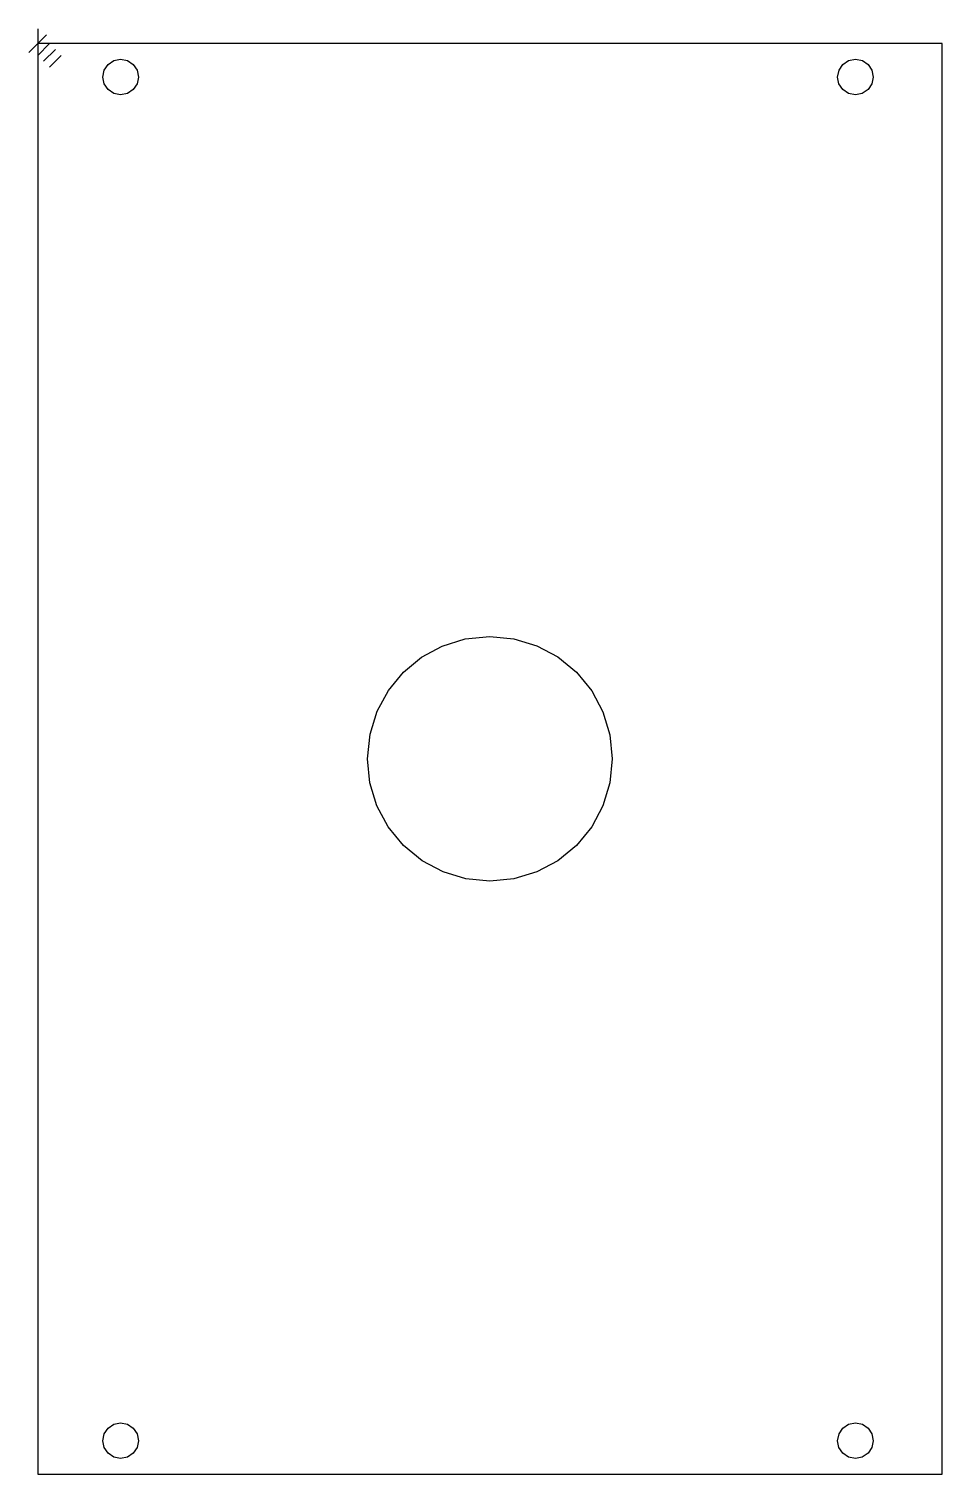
# Model space of a CAD drawing. Extents: x -1 to 81, y 0 to 130.
import ezdxf

# ---------------------------------------------------------------- set-up
doc = ezdxf.new("R2010")
doc.units = 0

msp = doc.modelspace()

# ---------------------------------------------------------------- linework, layer by layer
for p, q in [((0, 128.5), (0, -0.000004)), ((81.2797, 128.5), (0, 128.5)), ((81.2797, -0.000004), (81.2797, 128.5)), ((5.84976, 125.50019), (5.971622, 126.11255)), ((5.971622, 126.11255), (6.318573, 126.631645)), ((6.318573, 126.631645), (6.837781, 126.978427)), ((6.837781, 126.978427), (7.45018, 127.10009)), ((7.45018, 127.10009), (8.072916, 126.974335)), ((7.45018, 127.10009), (7.45018, 127.10009)), ((8.072916, 126.974335), (8.581451, 126.631461)), ((8.581451, 126.631461), (8.924325, 126.122926)), ((8.924325, 126.122926), (9.05008, 125.50019)), ((71.89008, 125.50019), (72.015835, 126.122926)), ((72.015835, 126.122926), (72.358709, 126.631461)), ((72.358709, 126.631461), (72.867244, 126.974335)), ((72.867244, 126.974335), (73.48998, 127.10009)), ((73.48998, 127.10009), (74.112716, 126.974335)), ((73.48998, 127.10009), (73.48998, 127.10009)), ((74.112716, 126.974335), (74.621251, 126.631461)), ((74.621251, 126.631461), (74.964125, 126.122926)), ((74.964125, 126.122926), (75.08988, 125.50019)), ((5.971472, 124.88767), (5.84976, 125.50019)), ((6.318389, 124.368399), (5.971472, 124.88767)), ((8.928417, 124.887791), (8.581635, 124.368583)), ((9.05008, 125.50019), (8.928417, 124.887791)), ((72.011743, 124.887791), (71.89008, 125.50019)), ((72.358525, 124.368583), (72.011743, 124.887791)), ((74.968217, 124.887791), (74.621435, 124.368583)), ((75.08988, 125.50019), (74.968217, 124.887791)), ((6.83766, 124.021482), (6.318389, 124.368399)), ((7.45018, 123.89977), (6.83766, 124.021482)), ((8.06254, 124.021632), (7.45018, 123.89977)), ((8.581635, 124.368583), (8.06254, 124.021632)), ((72.87762, 124.021632), (72.358525, 124.368583)), ((73.48998, 123.89977), (72.87762, 124.021632)), ((74.10234, 124.021632), (73.48998, 123.89977)), ((74.621435, 124.368583), (74.10234, 124.021632)), ((34.489756, 73.371446), (36.358216, 74.385628)), ((36.358216, 74.385628), (38.422974, 75.02659)), ((38.422974, 75.02659), (40.6398, 75.2501)), ((40.6398, 75.2501), (42.795833, 75.036841)), ((40.6398, 75.2501), (40.6398, 75.2501)), ((42.795833, 75.036841), (44.849364, 74.41288)), ((44.849364, 74.41288), (46.742687, 73.402117)), ((32.861825, 72.028275), (34.489756, 73.371446)), ((46.742687, 73.402117), (48.418098, 72.028451)), ((31.518654, 70.400344), (32.861825, 72.028275)), ((48.418098, 72.028451), (49.791839, 70.353103)), ((30.504472, 68.531884), (31.518654, 70.400344)), ((49.791839, 70.353103), (50.802689, 68.459826)), ((29.86351, 66.467126), (30.504472, 68.531884)), ((50.802689, 68.459826), (51.426743, 66.406323)), ((29.64, 64.2503), (29.86351, 66.467126)), ((51.426743, 66.406323), (51.6401, 64.2503)), ((29.853241, 62.094253), (29.64, 64.2503)), ((51.6401, 64.2503), (51.426846, 62.094191)), ((30.477191, 60.040706), (29.853241, 62.094253)), ((51.426846, 62.094191), (50.802861, 60.04059)), ((31.487949, 58.147365), (30.477191, 60.040706)), ((50.802861, 60.04059), (49.792048, 58.14721)), ((32.861613, 56.471938), (31.487949, 58.147365)), ((49.792048, 58.14721), (48.41831, 56.471761)), ((34.536966, 55.098182), (32.861613, 56.471938)), ((48.41831, 56.471761), (46.742873, 55.098008)), ((36.430251, 54.087321), (34.536966, 55.098182)), ((46.742873, 55.098008), (44.849502, 54.087177)), ((38.483764, 53.463259), (36.430251, 54.087321)), ((40.6398, 53.2499), (38.483764, 53.463259)), ((42.795908, 53.463173), (40.6398, 53.2499)), ((44.849502, 54.087177), (42.795908, 53.463173)), ((5.971622, 3.61269), (6.318573, 4.131785)), ((6.318573, 4.131785), (6.837781, 4.478567)), ((6.837781, 4.478567), (7.45018, 4.60023)), ((7.45018, 4.60023), (8.072916, 4.474475)), ((7.45018, 4.60023), (7.45018, 4.60023)), ((8.072916, 4.474475), (8.581451, 4.131601)), ((8.581451, 4.131601), (8.924325, 3.623066)), ((72.015835, 3.623066), (72.358709, 4.131601)), ((72.358709, 4.131601), (72.867244, 4.474475)), ((72.867244, 4.474475), (73.48998, 4.60023)), ((73.48998, 4.60023), (74.112716, 4.474475)), ((73.48998, 4.60023), (73.48998, 4.60023)), ((74.112716, 4.474475), (74.621251, 4.131601)), ((74.621251, 4.131601), (74.964125, 3.623066)), ((5.84976, 3.00033), (5.971622, 3.61269)), ((5.971472, 2.38781), (5.84976, 3.00033)), ((8.924325, 3.623066), (9.05008, 3.00033)), ((9.05008, 3.00033), (8.928417, 2.387931)), ((71.89008, 3.00033), (72.015835, 3.623066)), ((72.011743, 2.387931), (71.89008, 3.00033)), ((74.964125, 3.623066), (75.08988, 3.00033)), ((75.08988, 3.00033), (74.968217, 2.387931)), ((6.318389, 1.868539), (5.971472, 2.38781)), ((6.83766, 1.521622), (6.318389, 1.868539)), ((7.45018, 1.39991), (6.83766, 1.521622)), ((8.06254, 1.521772), (7.45018, 1.39991)), ((8.581635, 1.868723), (8.06254, 1.521772)), ((8.928417, 2.387931), (8.581635, 1.868723)), ((72.358525, 1.868723), (72.011743, 2.387931)), ((72.87762, 1.521772), (72.358525, 1.868723)), ((73.48998, 1.39991), (72.87762, 1.521772)), ((74.10234, 1.521772), (73.48998, 1.39991)), ((74.621435, 1.868723), (74.10234, 1.521772)), ((74.968217, 2.387931), (74.621435, 1.868723)), ((0, -0.000004), (81.2797, -0.000004))]:
    msp.add_line(p, q)
at = {"layer": 'Layer 1'}
for p, q in [((0.793749, 129.294), (-0.793749, 127.706)), ((0, 129.823), (0, 127.177)), ((1.05833, 128.5), (0, 127.44167)), ((1.5875, 127.971), (0.52917, 126.91267)), ((2.11666, 127.442), (1.05833, 126.38367))]:
    msp.add_line(p, q, dxfattribs=at)

doc.saveas('drawing.dxf')
